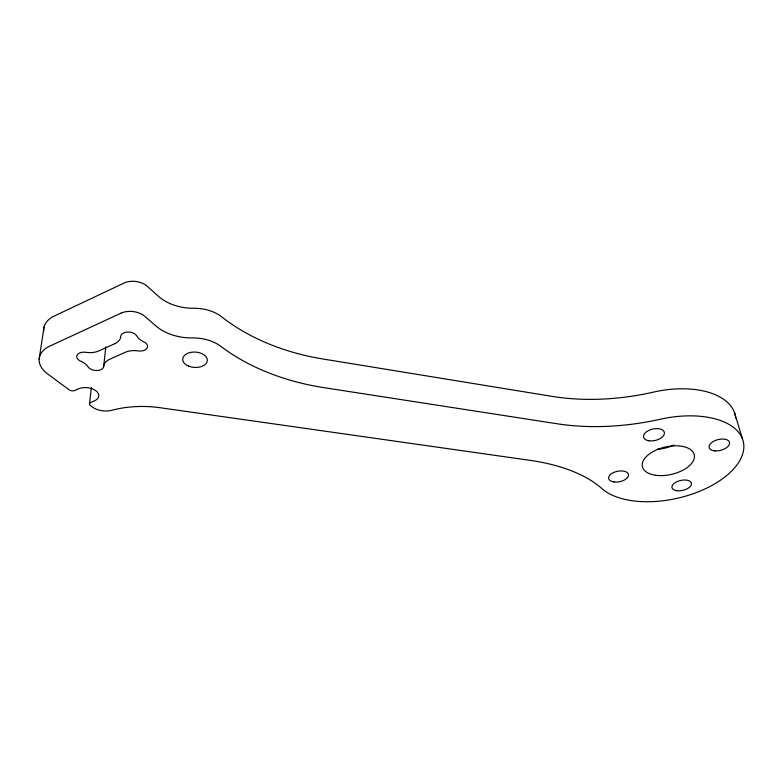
<?xml version="1.0" encoding="UTF-8"?>
<svg xmlns="http://www.w3.org/2000/svg" width="783" height="783" viewBox="0 0 783 783"><rect width="100%" height="100%" fill="white"/><g stroke="black" fill="none" stroke-linecap="round" stroke-linejoin="round"><path stroke-width="1.17" d="M103.659 366.669L105.803 346.791M89.507 403.881L91.386 387.487M39.15 359.084L44.024 327.079M734.434 412.465L742.509 438.999M43.731 331.229A32.348 19.957 8 0 1 54.379 315.98L123.998 283.064A16.531 10.815 7.1 0 1 147.312 286.324L158.323 296.199A41.059 27.64 5.1 0 0 193.812 308.277A33.542 21.562 3.8 0 1 221.579 316.772A208.611 152.528 -4.1 0 0 322.782 358.966L551.946 396.355A196.367 127.854 -15.9 0 0 653.404 392.126A75.295 41.108 -13.2 0 1 735.736 418.112M673.909 445.047A26.162 14.27 -13.2 0 1 657.779 449.256M120.983 313.171L49.985 346.027A33.003 19.761 7.3 0 0 47.792 374.059L69.139 389.836A4.013 2.339 6.7 0 0 74.767 390.472L78.506 388.818A12.283 7.164 6.1 0 1 95.8 390.737A12.283 7.164 6.1 0 1 94.557 400.798L90.848 402.413A3.915 2.261 5.7 0 0 90.446 405.594L92.443 407.072A15.64 9.102 5.4 0 0 111.93 410.263A73.093 40.931 3.2 0 1 160.329 407.757L530.267 460.384A151.638 76.734 -6.8 0 1 601.97 488.641A76.577 40.422 -12.9 0 0 694.952 493.094A76.577 40.422 -12.9 0 0 741.814 437.354A76.577 40.422 -12.9 0 0 660.314 419.238A200.379 126.631 -15.4 0 1 557.095 423.76L323.888 387.644A213.26 151.579 -4.2 0 1 220.689 346.252A34.207 21.337 3.3 0 0 192.334 337.933A41.92 27.415 4.5 0 1 156.081 326.09L144.806 316.332A16.874 10.727 6.4 0 0 120.983 313.171M114.778 343.717L98.844 350.931A16.776 10.306 7.4 0 1 85.934 352.321A8.261 5.001 7.1 0 0 77.086 355.032A8.261 5.001 7.1 0 0 80.874 361.286A16.384 9.748 7.1 0 1 88.019 366.816A8.163 4.913 6.5 0 0 96.994 370.525A8.163 4.913 6.5 0 0 103.699 366.278A16.149 9.787 5.7 0 1 109.454 359.377L125.28 352.281A16.189 9.925 5.4 0 1 138.131 350.901A8.212 5.119 5.6 0 0 147.087 348.151A8.212 5.119 5.6 0 0 143.72 341.809A16.57 10.492 5.4 0 1 136.81 335.995A8.31 5.207 6.1 0 0 127.746 331.992A8.31 5.207 6.1 0 0 120.729 336.514A16.805 10.463 7 0 1 114.778 343.717M188.37 366.004A12.332 7.693 3.3 0 0 207.309 360.532A12.332 7.693 3.3 0 0 189.329 352.722A12.332 7.693 3.3 0 0 188.37 366.004M655.821 475.291A26.602 14.025 -12.9 0 0 694.452 456.127A26.602 14.025 -12.9 0 0 654.735 450.734A26.602 14.025 -12.9 0 0 655.821 475.291M715.055 450.9A10.531 5.53 -14.4 0 0 729.57 442.571A10.531 5.53 -14.4 0 0 713.342 441.465A10.531 5.53 -14.4 0 0 715.055 450.9M614.195 481.985A10.11 5.334 -11.4 0 0 628.504 474.704A10.11 5.334 -11.4 0 0 613.001 472.815A10.11 5.334 -11.4 0 0 614.195 481.985M677.021 490.735A9.983 5.08 -12.7 0 0 691.497 483.649A9.983 5.08 -12.7 0 0 676.581 481.848A9.983 5.08 -12.7 0 0 677.021 490.735M649.048 440.79A10.659 5.824 -13 0 0 664.415 432.891A10.659 5.824 -13 0 0 648.402 430.621A10.659 5.824 -13 0 0 649.048 440.79"/></g></svg>
